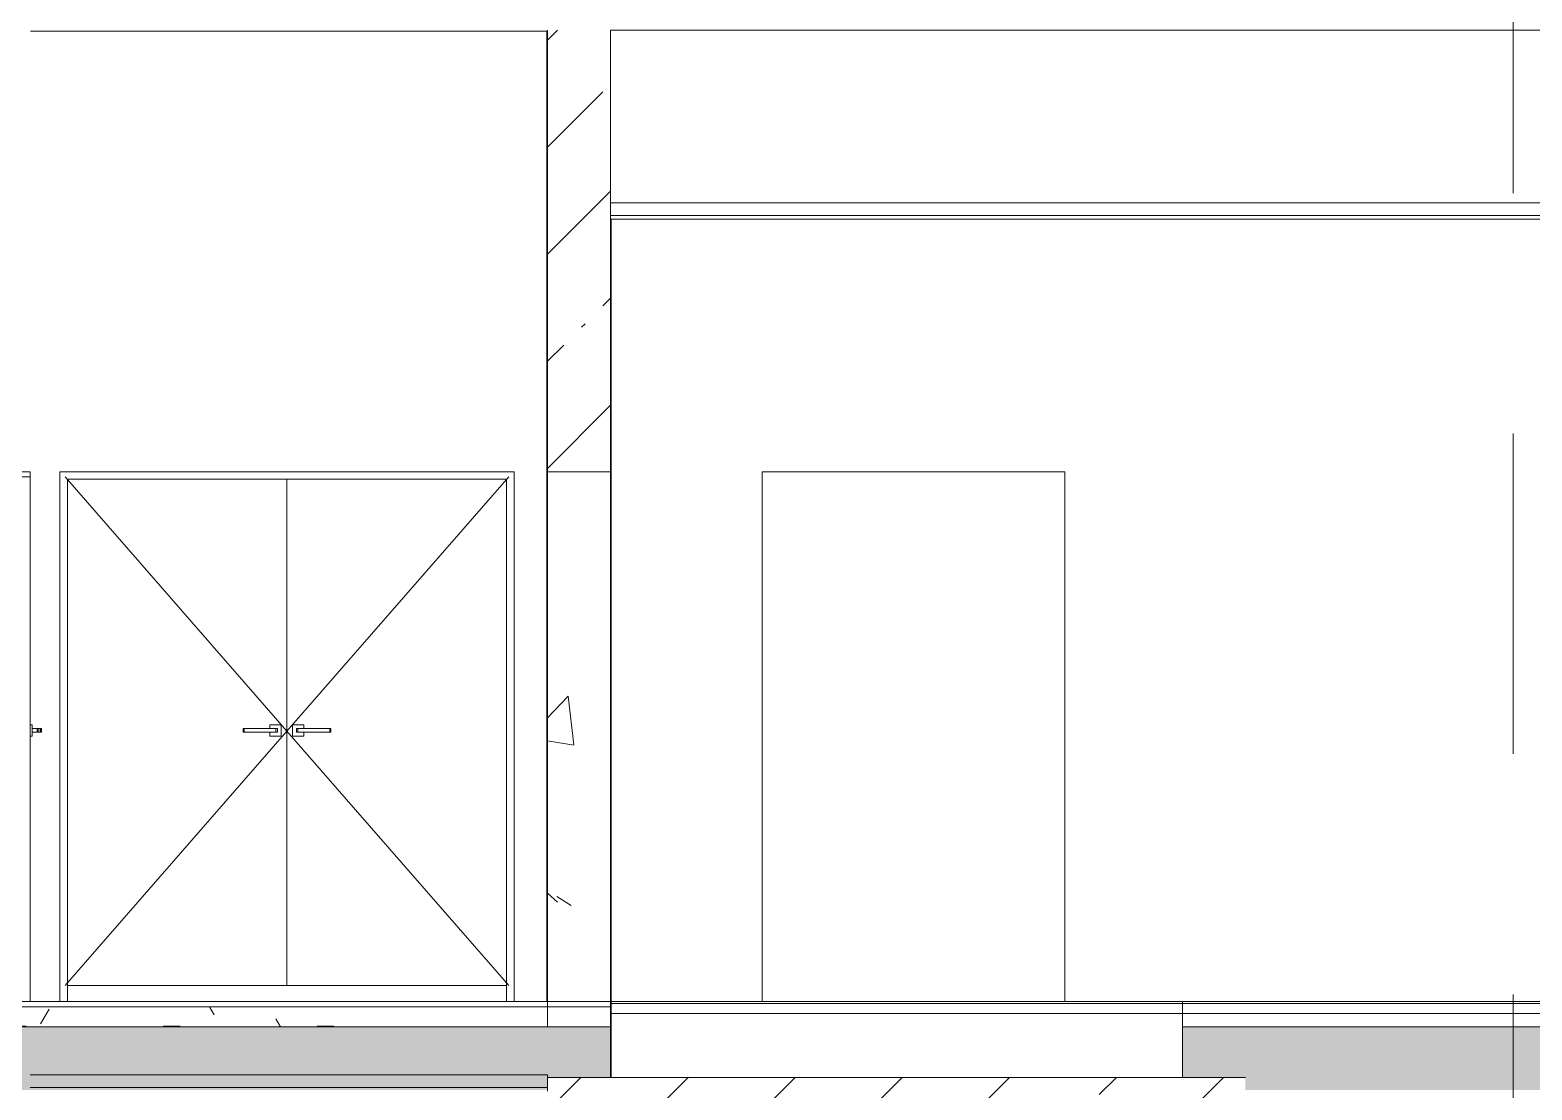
# Model space of a CAD drawing. Header units: millimetres. Extents: x 51154 to 151340, y -24069 to 30962.
# Drawn here: x 117057 to 123007, y 20650 to 24850 of the extents above; entities that cross this region are included whole.
import ezdxf

# ---------------------------------------------------------------- set-up
doc = ezdxf.new("R2010")
doc.units = ezdxf.units.MM
doc.linetypes.add('Осевые', pattern=[6350, 1270, -952.5, 3175, -952.5])
for name, color, linetype, lineweight in [('Двери', 7, 'Continuous', 9), ('Каркас_Импост', 7, 'Continuous', 9), ('Общие ребра', 7, 'Continuous', 9), ('Основа _2_-1', 7, 'Continuous', 9), ('Отделка 1 _4_-1', 7, 'Continuous', 9), ('Отделка 2 _5_-1', 7, 'Continuous', 9), ('Панель', 7, 'Continuous', 9), ('Перекрытия', 7, 'Continuous', 9), ('Стены', 7, 'Continuous', 9), ('Структура _1_', 7, 'Continuous', 18), ('Штриховка разреза-2', 7, 'Continuous', 9), ('Элементы узлов', 7, 'Continuous', 9)]:
    doc.layers.add(name, color=color, linetype=linetype, lineweight=lineweight)
doc.layers.add('Оси-3', color=7, linetype='Осевые', lineweight=9, true_color=0xaaaaaa)
pattern_1 = [(45, (99498.54, 6475), (-424.264, 424.264), [600, -100, 20, -100]), (45, (99498.54, 6899), (-424.264, 424.264), [])]

# ---------------------------------------------------------------- blocks, each defined once
blk = doc.blocks.new('Дверь - Однопольная - ДВ11__21х9-6240743-Разрез 1-1')
at = {"layer": 'Двери'}
for p, q in [((116969.4, 22082.5), (116969.4, 22067.5)), ((116973.9, 22082.5), (116969.4, 22082.5)), ((116969.4, 22082.5), (116973.9, 22082.5)), ((116973.9, 22082.5), (116984.7, 22082.5)), ((116973.9, 22067.5), (116973.9, 22082.5)), ((116988.3, 22082.5), (116984.6, 22082.5)), ((116984.6, 22082.5), (117008.6, 22082.5)), ((116984.6, 22067.5), (116984.6, 22082.5)), ((116984.7, 22082.5), (116988.3, 22082.5)), ((116984.7, 22067.5), (116984.7, 22082.5)), ((116988.3, 22067.5), (116988.3, 22082.5)), ((117008.6, 22052.5), (117008.6, 22097.5)), ((117016.6, 22097.5), (117008.6, 22097.5)), ((117008.6, 22082.5), (117008.6, 22067.5)), ((117016.6, 22097.5), (117016.6, 22052.5)), ((117056.6, 22052.5), (117056.6, 22097.5)), ((117056.6, 22097.5), (117064.6, 22097.5)), ((117064.6, 22097.5), (117064.6, 22052.5)), ((117064.6, 22082.5), (117088.6, 22082.5)), ((117064.6, 22067.5), (117064.6, 22082.5)), ((117085, 22082.5), (117085, 22067.5)), ((117088.6, 22082.5), (117085, 22082.5)), ((117085, 22082.5), (117088.6, 22082.5)), ((117088.6, 22082.5), (117096.5, 22082.5)), ((117088.6, 22082.5), (117088.6, 22067.5)), ((117088.6, 22082.5), (117088.6, 22067.5)), ((117096.5, 22082.5), (117101.2, 22082.5)), ((117096.5, 22082.5), (117096.5, 22067.5)), ((117101.2, 22082.5), (117096.8, 22082.5)), ((117101.1, 22082.5), (117101.4, 22082.5)), ((117101.2, 22067.5), (117101.2, 22082.5)), ((117102.2, 22067.5), (117102.2, 22082.5)), ((116973.9, 22067.5), (116969.4, 22067.5)), ((116969.4, 22067.5), (116973.9, 22067.5)), ((116984.7, 22067.5), (116973.9, 22067.5)), ((117008.6, 22067.5), (116984.6, 22067.5)), ((116984.6, 22067.5), (116988.3, 22067.5)), ((116988.3, 22067.5), (116984.7, 22067.5)), ((117008.6, 22052.5), (117016.6, 22052.5)), ((117064.6, 22052.5), (117056.6, 22052.5)), ((117088.6, 22067.5), (117064.6, 22067.5)), ((117088.6, 22067.5), (117085, 22067.5)), ((117085, 22067.5), (117088.6, 22067.5)), ((117096.5, 22067.5), (117088.6, 22067.5)), ((117101.2, 22067.5), (117096.5, 22067.5)), ((117096.8, 22067.5), (117101.2, 22067.5)), ((117101.4, 22067.5), (117101.1, 22067.5))]:
    blk.add_line(p, q, dxfattribs=at)
at = {"layer": 'Каркас_Импост'}
for p, q in [((116806.6, 23100), (116806.6, 23070)), ((117056.6, 23100), (116806.6, 23100)), ((117056.6, 23080), (117056.6, 23100)), ((116806.6, 23070), (117016.6, 23070)), ((117016.6, 23070), (116806.6, 23070)), ((116806.6, 21000), (116806.6, 23070)), ((117016.6, 23070), (117016.6, 23080)), ((117016.6, 23080), (117056.6, 23080)), ((117016.6, 21000), (117016.6, 23080)), ((117056.6, 23080), (117016.6, 23080)), ((117016.6, 23070), (117016.6, 21000)), ((117056.6, 23080), (117056.6, 21000)), ((117016.6, 21000), (116806.6, 21000)), ((117056.6, 21000), (117016.6, 21000))]:
    blk.add_line(p, q, dxfattribs=at)
at = {"layer": 'Панель'}
for p, q in [((117016.6, 23079), (117016.6, 21000)), ((117056.6, 23079), (117016.6, 23079)), ((117056.6, 21000), (117056.6, 23079)), ((117016.6, 21000), (117056.6, 21000))]:
    blk.add_line(p, q, dxfattribs=at)
blk = doc.blocks.new('Дверь - Двупольная_001 - ДВ3_21-18-5659803-Разрез 1-1')
at = {"layer": 'Двери'}
for p, q in [((117900.3, 22082.5), (117900.3, 22067.5)), ((117903.6, 22082.5), (117900.3, 22082.5)), ((117900.3, 22082.5), (117905, 22082.5)), ((117905, 22082.5), (118030.9, 22082.5)), ((117905, 22067.5), (117905, 22082.5)), ((118021.9, 22082.5), (117906.9, 22082.5)), ((118006.9, 22097.5), (118006.9, 22082.5)), ((118051.9, 22097.5), (118006.9, 22097.5)), ((118030.9, 22082.5), (118036.9, 22082.5)), ((118030.9, 22067.5), (118030.9, 22082.5)), ((118036.9, 22067.5), (118036.9, 22082.5)), ((118036.9, 22067.5), (118036.9, 22082.5)), ((118051.9, 22052.5), (118051.9, 22097.5)), ((118141.9, 22097.5), (118096.9, 22097.5)), ((118096.9, 22097.5), (118096.9, 22052.5)), ((118111.9, 22082.5), (118111.9, 22067.5)), ((118111.9, 22082.5), (118118, 22082.5)), ((118111.9, 22082.5), (118111.9, 22067.5)), ((118118, 22082.5), (118243.8, 22082.5)), ((118118, 22082.5), (118118, 22067.5)), ((118241.9, 22082.5), (118126.9, 22082.5)), ((118141.9, 22082.5), (118141.9, 22097.5)), ((118243.8, 22082.5), (118248.5, 22082.5)), ((118243.8, 22082.5), (118243.8, 22067.5)), ((118248.5, 22082.5), (118245.3, 22082.5)), ((118248.5, 22067.5), (118248.5, 22082.5)), ((117905, 22067.5), (117900.3, 22067.5)), ((117900.3, 22067.5), (117903.6, 22067.5)), ((118030.9, 22067.5), (117905, 22067.5)), ((117906.9, 22067.5), (118021.9, 22067.5)), ((118006.9, 22067.5), (118006.9, 22052.5)), ((118006.9, 22052.5), (118051.9, 22052.5)), ((118036.9, 22067.5), (118030.9, 22067.5)), ((118096.9, 22052.5), (118141.9, 22052.5)), ((118118, 22067.5), (118111.9, 22067.5)), ((118243.8, 22067.5), (118118, 22067.5)), ((118126.9, 22067.5), (118241.9, 22067.5)), ((118141.9, 22052.5), (118141.9, 22067.5)), ((118248.5, 22067.5), (118243.8, 22067.5)), ((118245.3, 22067.5), (118248.5, 22067.5))]:
    blk.add_line(p, q, dxfattribs=at)
at = {"layer": 'Каркас_Импост'}
for p, q in [((117174.4, 23100), (117174.4, 21000)), ((118974.4, 23100), (117174.4, 23100)), ((118974.4, 21000), (118974.4, 23100)), ((117204.4, 21000), (117204.4, 23070)), ((117204.4, 23070), (118944.4, 23070)), ((118944.4, 23070), (118944.4, 21000)), ((117204.4, 21000), (117174.4, 21000)), ((118974.4, 21000), (118944.4, 21000))]:
    blk.add_line(p, q, dxfattribs=at)
at = {"layer": 'Панель'}
for p, q in [((118074.4, 21064), (118074.4, 23070)), ((118074.4, 23070), (118074.4, 21064)), ((117204.4, 21064), (118074.4, 21064)), ((118074.4, 21064), (118944.4, 21064))]:
    blk.add_line(p, q, dxfattribs=at)
at = {"layer": 'Элементы узлов'}
for p, q in [((118074.4, 22071.5), (117195.4, 23079)), ((118074.4, 22071.5), (118953.4, 23079)), ((117195.4, 21064), (118074.4, 22071.5)), ((118953.4, 21064), (118074.4, 22071.5))]:
    blk.add_line(p, q, dxfattribs=at)

msp = doc.modelspace()

# ---------------------------------------------------------------- hatches: boundary and pattern name
at = {"layer": 'Штриховка разреза-2'}
h = msp.add_hatch(dxfattribs=at)
h.set_pattern_fill('FP_2', color=256, style=0, pattern_type=2)
h.set_pattern_definition(pattern_1)
h.paths.add_polyline_path([(119356.6, 23100), (119356.6, 24850), (119106.6, 24850), (119106.6, 23100)], flags=0)
h = msp.add_hatch(dxfattribs=at)
h.set_pattern_fill('FP_7', color=256, style=0, pattern_type=2)
h.set_pattern_definition([(50, (99498.5, 6475), (1457.47, -127.51), [152.4, -1676.4]), (355, (99498.5, 6475), (-281.94, 1528.45), [121.92, -1341.12]), (100.451, (99620, 6464.4), (1175.54, 1400.93), [129.52, -1424.72]), (46.184, (99498.5, 6881.4), (2168.63, -336.34), [228.6, -2514.6]), (96.636, (99679.3, 6853.4), (1899.22, 1979.42), [194.28, -2137.08]), (351.184, (99498.5, 6881.4), (1899.24, 1979.4), [182.88, -2011.68]), (21, (99701.7, 6779.8), (1212.915, -818.12), [152.4, -1676.4]), (326, (99701.7, 6779.8), (494.42, 1473.504), [121.92, -1341.12]), (71.451, (99802.8, 6711.6), (1707.34, 655.37), [129.52, -1424.72]), (37.5, (99498.54, 6475), (24.709, 676.44), [67.056, -1257.808, 67.056, -1294.384, -1346.2]), (37.5, (99498.54, 6475), (24.709, 676.44), [-2686.304, 67.056, -1279.144]), (7.5, (99498.54, 6475), (534.558, 801.444), [67.056, -709.168, 67.056, -1227.328, -513.08]), (7.5, (99498.54, 6475), (534.558, 801.444), [-2070.61, 67.056, -446.024]), (327.5, (99045.4, 6475), (1084.728, -45.831), [67.056, -440.944, 67.056, -1517.904, -2103.12]), (327.5, (99045.4, 6475), (1084.728, -45.831), [-2092.96, 67.056, -2036.064]), (317.5, (98842.2, 6475), (1185.035, 203.414), [67.056, -593.344, 67.056, -985.52, -1493.52]), (317.5, (98842.2, 6475), (1185.035, 203.414), [-1712.976, 67.056, -1426.464])])
h.paths.add_polyline_path([(119356.6, 20900), (119356.6, 23100), (119106.6, 23100), (119106.6, 20900)], flags=0)
h = msp.add_hatch(dxfattribs=at)
h.set_pattern_fill('FP_4', color=256, style=0, pattern_type=2)
h.set_pattern_definition([(0, (99498.54, 6475), (812.8, 203.2), [67.056, -542.544, 67.056, -542.544, -3251.2]), (0, (99498.54, 6475), (812.8, 203.2), [-1219.2, 67.056, -1152.144, 67.056, -542.544, -1422.4]), (0, (99498.54, 6475), (812.8, 203.2), [-3048, 67.056, -339.344, 67.056, -948.944]), (120, (99803.34, 6576.6), (-582.3764, 602.3054), [67.056, -542.544, 67.056, -3793.744]), (120, (99803.34, 6576.6), (-582.3764, 602.3054), [-676.656, -542.544, 67.056, -1152.144, -2032]), (120, (99803.34, 6576.6), (-582.3764, 602.3054), [-2438.4, 67.056, -542.544, 67.056, -1355.344]), (120, (99803.34, 6576.6), (-582.3764, 602.3054), [-3115.056, -339.344, 67.056, -948.944]), (240, (99904.94, 6983), (-230.4236, -805.5054), [67.056, -542.544, 67.056, -542.544, -3251.2]), (240, (99904.94, 6983), (-230.4236, -805.5054), [-1219.2, 67.056, -1152.144, 67.056, -542.544, -1422.4]), (240, (99904.94, 6983), (-230.4236, -805.5054), [-3048, 67.056, -339.344, 67.056, -948.944])])
h.paths.add_polyline_path([(119102.2, 20900), (119356.6, 20900), (119356.6, 20980), (116806.6, 20980), (116806.6, 20900), (118338.8, 20900)], flags=0)
h = msp.add_hatch(dxfattribs=at)
h.set_pattern_fill('FP_2', color=256, style=0, pattern_type=2)
h.set_pattern_definition(pattern_1)
h.paths.add_polyline_path([(73881.6, 20650), (82081.6, 20650), (82081.6, 20900), (73881.6, 20900), (73881.6, 20801.5)], flags=0)
h.paths.add_polyline_path([(110704.1, 20650), (119106.6, 20650), (119106.6, 20700), (119356.6, 20700), (119356.6, 20900), (104181.6, 20900), (104181.6, 20650), (110456.6, 20650)], flags=0)
h.paths.add_polyline_path([(129081.6, 20650), (129081.6, 20900), (121621.6, 20900), (121621.6, 20700), (121871.6, 20700), (121871.6, 20650), (129027.3, 20650)], flags=0)
h = msp.add_hatch(dxfattribs=at)
h.set_pattern_fill('FP_2', color=256, style=0, pattern_type=2)
h.set_pattern_definition(pattern_1)
h.paths.add_polyline_path([(119106.6, 20450), (121871.6, 20450), (121871.6, 20700), (119106.6, 20700), (119106.6, 20650)], flags=0)

# ---------------------------------------------------------------- linework, layer by layer
at = {"layer": 'Общие ребра'}
for p, q in [((119106.6, 24845), (119106.6, 23100)), ((119358.6, 24115), (119356.6, 24115)), ((119106.6, 23100), (119356.6, 23100)), ((119106.6, 21000), (119106.6, 23100)), ((119106.6, 23100), (119106.6, 21000)), ((119356.6, 23100), (119106.6, 23100)), ((119356.6, 23100), (119356.6, 20900)), ((119356.6, 20980), (116806.6, 20980)), ((128781.6, 20952.5), (121621.6, 20952.5)), ((119106.6, 20900), (119356.6, 20900)), ((117058.6, 20660), (117056.6, 20660)), ((119106.6, 20660), (119104.6, 20660))]:
    msp.add_line(p, q, dxfattribs=at)
at = {"layer": 'Оси-3'}
msp.add_line((122931.6, -22468.7), (122931.6, 29000), dxfattribs=at)
at = {"layer": 'Основа _2_-1'}
for p, q in [((119356.6, 20900), (119356.6, 20980)), ((119358.6, 20952.5), (119358.6, 20700)), ((121621.6, 20700), (121621.6, 20952.5)), ((116806.6, 20900), (119356.6, 20900)), ((119358.6, 20700), (121621.6, 20700))]:
    msp.add_line(p, q, dxfattribs=at)
at = {"layer": 'Отделка 1 _4_-1'}
for p, q in [((119356.6, 21000), (116806.6, 21000)), ((119356.6, 20980), (119356.6, 21000))]:
    msp.add_line(p, q, dxfattribs=at)
at = {"layer": 'Отделка 2 _5_-1'}
for p, q in [((119358.6, 24100), (128779.6, 24100)), ((121621.6, 21000), (119358.6, 21000)), ((119358.6, 21000), (119358.6, 20993)), ((128781.6, 21000), (121621.6, 21000)), ((121621.6, 21000), (121621.6, 20993)), ((121621.6, 20993), (121621.6, 21000))]:
    msp.add_line(p, q, dxfattribs=at)
at = {"layer": 'Перекрытия'}
for p, q in [((119356.6, 21000), (119356.6, 20900)), ((119356.6, 20900), (119106.6, 20900)), ((119358.6, 20900.3), (119358.6, 20700)), ((128781.6, 20900), (121621.6, 20900)), ((121621.6, 20900), (121621.6, 20700)), ((119106.6, 20700), (119131.6, 20700)), ((121872.2, 20700), (119106.7, 20700)), ((119251.6, 20700), (119451.6, 20700)), ((119956.6, 20700), (119358.6, 20700)), ((121621.6, 20700), (121156.6, 20700))]:
    msp.add_line(p, q, dxfattribs=at)
at = {"layer": 'Стены'}
for p, q in [((119104.6, 24845), (117058.6, 24845)), ((119104.6, 21000), (119104.6, 24845)), ((128781.6, 24850), (119356.6, 24850)), ((119356.6, 24850), (119356.6, 20900)), ((128779.6, 24100), (119358.6, 24100)), ((119358.6, 24100), (119358.6, 21000)), ((117174.4, 21074), (117174.4, 23100)), ((117174.4, 23100), (118974.4, 23100)), ((118974.4, 23100), (118974.4, 21074)), ((119106.6, 21000), (119106.6, 23100)), ((119356.6, 23100), (119106.6, 23100)), ((119356.6, 23100), (119356.6, 20900)), ((119956.6, 21000), (119956.6, 23100)), ((119956.6, 23100), (121156.6, 23100)), ((119956.6, 21000), (119956.6, 23100)), ((119956.6, 23100), (121156.6, 23100)), ((121156.6, 23100), (121156.6, 21000)), ((121156.6, 23100), (121156.6, 21000)), ((119106.6, 21000), (119106.6, 23000)), ((119106.6, 21000), (119106.6, 23000)), ((119106.6, 21000), (119106.6, 23000)), ((119356.6, 23000), (119356.6, 21000)), ((119356.6, 23000), (119356.6, 21000)), ((119356.6, 23000), (119356.6, 21000)), ((117174.4, 21064), (117174.4, 21074)), ((117174.4, 21000), (117174.4, 21064)), ((118974.4, 21074), (118974.4, 21064)), ((118974.4, 21064), (118974.4, 21000)), ((117058.6, 21000), (117174.4, 21000)), ((118974.4, 21000), (119104.6, 21000)), ((119356.6, 21000), (119356.6, 20910)), ((119356.6, 21000), (119356.6, 20910)), ((119356.6, 21000), (119356.6, 20910)), ((119358.6, 21000), (119956.6, 21000)), ((119956.6, 21000), (121156.6, 21000)), ((121156.6, 21000), (128779.6, 21000)), ((119356.6, 20900), (119106.6, 20900)), ((119356.6, 20900), (119106.6, 20900)), ((119356.6, 20900), (119106.6, 20900)), ((119356.6, 20900), (119106.6, 20900)), ((119356.6, 20910), (119356.6, 20900)), ((119356.6, 20910), (119356.6, 20900)), ((119356.6, 20910), (119356.6, 20900)), ((121621.6, 20900), (128781.6, 20900)), ((119106.6, 20700), (121872.3, 20700)), ((119864.4, 20700), (119106.6, 20700)), ((121872.3, 20700), (119865.7, 20700))]:
    msp.add_line(p, q, dxfattribs=at)
at = {"layer": 'Структура _1_'}
for p, q in [((119106.6, 24850), (119106.6, 24845)), ((119356.6, 23100), (119356.6, 24850)), ((128781.6, 24165), (119356.6, 24165)), ((119356.6, 24165), (119356.6, 24115)), ((119356.6, 24115), (119356.6, 24100)), ((128779.6, 24115), (119358.6, 24115)), ((119356.6, 20900), (119356.6, 23100)), ((119106.6, 21000), (119106.6, 20900)), ((119358.6, 20993), (119358.6, 20952.5)), ((121621.6, 20993), (119358.6, 20993)), ((121621.6, 20952.5), (119358.6, 20952.5)), ((121621.6, 20993), (121621.6, 20952.5)), ((128781.6, 20993), (121621.6, 20993)), ((121621.6, 20952.5), (121621.6, 20993)), ((121621.6, 20952.5), (121621.6, 20900)), ((119106.6, 20900), (117056.6, 20900)), ((119356.6, 20700), (119356.6, 20900)), ((129081.6, 20900), (121621.6, 20900)), ((121621.6, 20900), (121621.6, 20700)), ((121621.6, 20900), (128781.6, 20900)), ((119106.6, 20710), (117056.6, 20710)), ((119106.6, 20660), (119106.6, 20710)), ((119104.6, 20660), (117058.6, 20660)), ((119106.6, 20645), (119106.6, 20660)), ((121621.6, 20700), (119356.6, 20700))]:
    msp.add_line(p, q, dxfattribs=at)

# ---------------------------------------------------------------- block references
at = {"layer": 'Двери'}
for name in ['Дверь - Однопольная - ДВ11__21х9-6240743-Разрез 1-1', 'Дверь - Двупольная_001 - ДВ3_21-18-5659803-Разрез 1-1']:
    msp.add_blockref(name, (0, 0), dxfattribs=at)

doc.saveas('drawing.dxf')
